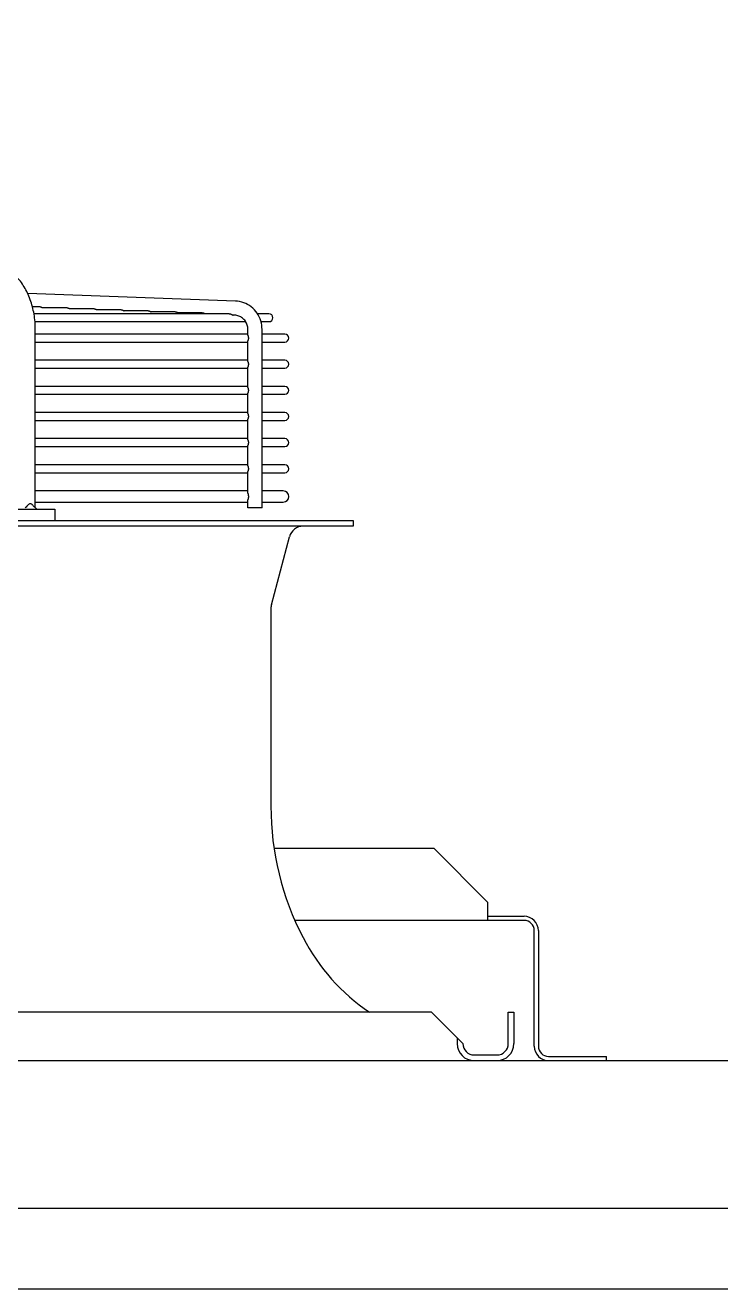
# Model space of a CAD drawing. Header units: millimetres. Extents: x 17700 to 32328, y 19251 to 29476.
# Drawn here: x 18053.39 to 18063.02, y 19593.38 to 19610.88 of the extents above; entities that cross this region are included whole.
import ezdxf

# ---------------------------------------------------------------- set-up
doc = ezdxf.new("R2010")
doc.units = ezdxf.units.MM
doc.header["$LTSCALE"] = 5
doc.layers.add('UNIT', color=6, linetype='Continuous')
doc.styles.add('SUBMITTAL', font='romans.shx', dxfattribs={"width": 0.75})
doc.dimstyles.new('SUBMITTAL', dxfattribs={"dimtxt": 0.09375, "dimasz": 0.09375, "dimexe": 0.03125, "dimexo": 0.0625, "dimgap": 0.0625, "dimtad": 0, "dimdec": 4, "dimzin": 4, "dimdsep": 46, "dimlunit": 4, "dimtxsty": 'SUBMITTAL', "dimcen": 0.09375, "dimclre": 6, "dimadec": 0, "dimazin": 0, "dimtfac": 1, "dimtdec": 0, "dimtofl": 0, "dimtmove": 0, "dimatfit": 3, "dimfxl": 0, "dimfrac": 2, "dimtolj": 1, "dimtzin": 4, "dimarcsym": 0})

msp = doc.modelspace()

# ---------------------------------------------------------------- linework, layer by layer
at = {"layer": 'UNIT'}
for p, q in [((18056.3016, 19607.0623), (18053.4264, 19607.1663)), ((18053.5966, 19606.9814), (18053.4923, 19606.9814)), ((18053.9708, 19606.9679), (18053.6374, 19606.9679)), ((18054.3449, 19606.9544), (18054.0115, 19606.9544)), ((18054.7191, 19606.9409), (18054.3857, 19606.9409)), ((18055.0933, 19606.9274), (18054.7599, 19606.9274)), ((18055.4675, 19606.9139), (18055.1341, 19606.9139)), ((18055.8417, 19606.9004), (18055.5083, 19606.9004)), ((18056.2159, 19606.8869), (18053.5128, 19606.8869)), ((18053.5271, 19606.7767), (18056.4444, 19606.7767)), ((18056.2945, 19606.8656), (18056.2723, 19606.8664)), ((18056.7661, 19606.8869), (18056.6075, 19606.8869)), ((18056.6571, 19606.7767), (18056.7661, 19606.7767)), ((18053.5317, 19604.1995), (18053.5317, 19606.6689)), ((18056.4749, 19606.605), (18053.5317, 19606.605)), ((18056.4749, 19606.589), (18056.4749, 19606.6689)), ((18056.6717, 19604.1995), (18056.6717, 19606.6689)), ((18056.9865, 19606.605), (18056.6717, 19606.605)), ((18053.5317, 19606.4948), (18056.4749, 19606.4948)), ((18056.4749, 19606.2268), (18056.4749, 19606.5107)), ((18056.6717, 19606.4948), (18056.9865, 19606.4948)), ((18056.4749, 19606.2428), (18053.5317, 19606.2428)), ((18056.9865, 19606.2428), (18056.6717, 19606.2428)), ((18053.5317, 19606.1326), (18056.4749, 19606.1326)), ((18056.4749, 19605.8646), (18056.4749, 19606.1485)), ((18056.6717, 19606.1326), (18056.9865, 19606.1326)), ((18056.4749, 19605.8806), (18053.5317, 19605.8806)), ((18056.9865, 19605.8806), (18056.6717, 19605.8806)), ((18053.5317, 19605.7704), (18056.4749, 19605.7704)), ((18056.4749, 19605.5024), (18056.4749, 19605.7863)), ((18056.6717, 19605.7704), (18056.9865, 19605.7704)), ((18056.4749, 19605.5184), (18053.5317, 19605.5184)), ((18056.9865, 19605.5184), (18056.6717, 19605.5184)), ((18053.5317, 19605.4081), (18056.4749, 19605.4081)), ((18056.4749, 19605.1402), (18056.4749, 19605.4241)), ((18056.6717, 19605.4081), (18056.9865, 19605.4081)), ((18056.4749, 19605.1562), (18053.5317, 19605.1562)), ((18056.9865, 19605.1562), (18056.6717, 19605.1562)), ((18053.5317, 19605.0459), (18056.4749, 19605.0459)), ((18056.4749, 19604.778), (18056.4749, 19605.0619)), ((18056.6717, 19605.0459), (18056.9865, 19605.0459)), ((18056.4749, 19604.794), (18053.5317, 19604.794)), ((18053.5317, 19604.6837), (18056.4749, 19604.6837)), ((18056.4749, 19604.4023), (18056.4749, 19604.6997)), ((18056.9865, 19604.794), (18056.6717, 19604.794)), ((18056.6717, 19604.6837), (18056.9865, 19604.6837)), ((18056.4749, 19604.4318), (18053.5317, 19604.4318)), ((18053.5317, 19604.2782), (18056.4749, 19604.2782)), ((18056.4749, 19604.1995), (18056.4749, 19604.3077)), ((18056.9649, 19604.4318), (18056.6717, 19604.4318)), ((18056.6717, 19604.2782), (18056.9649, 19604.2782)), ((18051.5744, 19604.1798), (18053.8015, 19604.1798)), ((18053.8015, 19604.1798), (18053.8015, 19604.0223)), ((18056.6717, 19604.1995), (18056.4749, 19604.1995)), ((18024.1952, 19604.0223), (18057.9353, 19604.0223)), ((18057.9353, 19603.9436), (18024.1952, 19603.9436)), ((18057.9353, 19604.0223), (18057.9353, 19603.9436)), ((18056.8003, 19602.8558), (18057.0514, 19603.7974)), ((18056.7936, 19602.8051), (18056.7936, 19600.0641)), ((18056.8366, 19599.484), (18059.0493, 19599.484)), ((18059.0493, 19599.484), (18059.7993, 19598.734)), ((18059.7993, 19598.484), (18059.7993, 19598.734)), ((18059.7993, 19598.542), (18060.2993, 19598.542)), ((18060.2993, 19598.484), (18057.1246, 19598.484)), ((18060.4403, 19596.741), (18060.4403, 19598.343)), ((18060.4983, 19598.343), (18060.4983, 19596.741)), ((18059.018, 19597.2113), (18023.1125, 19597.2113)), ((18059.018, 19597.2113), (18059.4511, 19596.7782)), ((18060.081, 19596.7782), (18060.081, 19597.2113)), ((18060.081, 19597.2113), (18060.1598, 19597.2113)), ((18060.1598, 19597.2113), (18060.1598, 19596.7782)), ((18059.3724, 19596.857), (18059.3724, 19596.7782)), ((18059.6086, 19596.6207), (18059.9235, 19596.6207)), ((18060.6393, 19596.6), (18061.4403, 19596.6)), ((18061.4403, 19596.542), (18061.4403, 19596.6)), ((17970.1903, 19596.542), (18159.1644, 19596.542)), ((18159.1644, 19594.4924), (17970.1903, 19594.4924)), ((17974.4403, 19593.3829), (18154.9285, 19593.3829))]:
    msp.add_line(p, q, dxfattribs=at)
for centre, radius, start, end in [((18056.7661, 19606.8318), 0.0551, 270, 90), ((18056.9865, 19606.5499), 0.0551, 270, 90), ((18056.9865, 19606.1877), 0.0551, 270, 90), ((18056.9865, 19605.8255), 0.0551, 270, 90), ((18056.9865, 19605.4633), 0.0551, 270, 90), ((18056.9865, 19605.1011), 0.0551, 270, 90), ((18056.9865, 19604.7389), 0.0551, 270, 90), ((18056.9649, 19604.355), 0.0768, 270, 90), ((18057.2416, 19603.7467), 0.1969, 90, 165.06858), ((18056.9905, 19602.8051), 0.1969, 165.06858, 180), ((18060.7306, 19600.0641), 3.937, 180, 207.50184), ((18060.2993, 19598.343), 0.199, 0, 90), ((18060.2993, 19598.343), 0.141, 0, 90), ((18059.7528, 19599.5551), 2.8346, 207.50184, 235.77552), ((18059.6086, 19596.7782), 0.2362, 180, 270), ((18059.6086, 19596.7782), 0.1575, 180, 270), ((18059.9235, 19596.7782), 0.2362, 270, 0), ((18059.9235, 19596.7782), 0.1575, 270, 0), ((18060.6393, 19596.741), 0.199, 180, 270), ((18060.6393, 19596.741), 0.141, 180, 270)]:
    msp.add_arc(centre, radius, start, end, dxfattribs=at)
for points, knots in [([(18053.5317, 19606.6689), (18053.5317, 19606.7044), (18053.5302, 19606.7403), (18053.5272, 19606.7757), (18053.5242, 19606.8112), (18053.5198, 19606.8461), (18053.5139, 19606.8808), (18053.508, 19606.9154), (18053.5006, 19606.9498), (18053.4918, 19606.9833), (18053.4831, 19607.0167), (18053.473, 19607.0493), (18053.4615, 19607.081), (18053.45, 19607.1128), (18053.4371, 19607.1438), (18053.4231, 19607.1734), (18053.409, 19607.203), (18053.3938, 19607.2313), (18053.3774, 19607.2583), (18053.361, 19607.2854), (18053.3433, 19607.3112), (18053.3247, 19607.3354), (18053.3062, 19607.3595), (18053.2867, 19607.382), (18053.2663, 19607.4029), (18053.2458, 19607.4237), (18053.2244, 19607.443), (18053.2023, 19607.4603), (18053.1803, 19607.4777), (18053.1577, 19607.4931), (18053.1343, 19607.5066), (18053.111, 19607.5201), (18053.087, 19607.5318), (18053.0627, 19607.5413), (18053.0384, 19607.5509), (18053.0138, 19607.5583), (18052.9889, 19607.5638), (18052.964, 19607.5692), (18052.9386, 19607.5726), (18052.9135, 19607.5738)], [0, 0, 0, 0, 0.076921, 0.076921, 0.076921, 0.1538421, 0.1538421, 0.1538421, 0.2307631, 0.2307631, 0.2307631, 0.3076842, 0.3076842, 0.3076842, 0.3846052, 0.3846052, 0.3846052, 0.4615263, 0.4615263, 0.4615263, 0.5384473, 0.5384473, 0.5384473, 0.6153684, 0.6153684, 0.6153684, 0.6922894, 0.6922894, 0.6922894, 0.7692105, 0.7692105, 0.7692105, 0.8461315, 0.8461315, 0.8461315, 0.9230526, 0.9230526, 0.9230526, 1, 1, 1, 1]), ([(18053.5966, 19606.9814), (18053.5967, 19606.9814), (18053.5968, 19606.9814), (18053.597, 19606.9814), (18053.5979, 19606.9814), (18053.5989, 19606.9814), (18053.5999, 19606.9813), (18053.6008, 19606.9812), (18053.6018, 19606.9811), (18053.6028, 19606.981), (18053.6038, 19606.9809), (18053.6048, 19606.9808), (18053.6058, 19606.9806), (18053.6068, 19606.9804), (18053.6078, 19606.9802), (18053.6088, 19606.98), (18053.6098, 19606.9798), (18053.6108, 19606.9795), (18053.6118, 19606.9793), (18053.6128, 19606.979), (18053.6138, 19606.9787), (18053.6148, 19606.9784), (18053.6158, 19606.9781), (18053.6168, 19606.9777), (18053.6178, 19606.9774), (18053.6188, 19606.977), (18053.6198, 19606.9766), (18053.6208, 19606.9762), (18053.6218, 19606.9758), (18053.6228, 19606.9754), (18053.6238, 19606.975), (18053.6248, 19606.9745), (18053.6258, 19606.9741), (18053.6267, 19606.9736), (18053.6277, 19606.9731), (18053.6287, 19606.9726), (18053.6296, 19606.9721), (18053.6306, 19606.9716), (18053.6315, 19606.9711), (18053.6325, 19606.9706), (18053.6334, 19606.9701), (18053.6343, 19606.9696), (18053.6353, 19606.9691), (18053.636, 19606.9687), (18053.6367, 19606.9683), (18053.6374, 19606.9679)], [0.48439597, 0.48439597, 0.48439597, 0.48439597, 0.48780488, 0.48780488, 0.48780488, 0.51219512, 0.51219512, 0.51219512, 0.53658537, 0.53658537, 0.53658537, 0.56097561, 0.56097561, 0.56097561, 0.58536585, 0.58536585, 0.58536585, 0.6097561, 0.6097561, 0.6097561, 0.63414634, 0.63414634, 0.63414634, 0.65853659, 0.65853659, 0.65853659, 0.68292683, 0.68292683, 0.68292683, 0.70731707, 0.70731707, 0.70731707, 0.73170732, 0.73170732, 0.73170732, 0.75609756, 0.75609756, 0.75609756, 0.7804878, 0.7804878, 0.7804878, 0.80487805, 0.80487805, 0.80487805, 0.82380204, 0.82380204, 0.82380204, 0.82380204]), ([(18053.9708, 19606.9679), (18053.9709, 19606.9679), (18053.971, 19606.9679), (18053.9712, 19606.9679), (18053.9721, 19606.9679), (18053.9731, 19606.9679), (18053.9741, 19606.9678), (18053.975, 19606.9677), (18053.976, 19606.9677), (18053.977, 19606.9675), (18053.978, 19606.9674), (18053.979, 19606.9673), (18053.98, 19606.9671), (18053.981, 19606.9669), (18053.982, 19606.9667), (18053.983, 19606.9665), (18053.984, 19606.9663), (18053.985, 19606.966), (18053.986, 19606.9658), (18053.987, 19606.9655), (18053.988, 19606.9652), (18053.989, 19606.9649), (18053.99, 19606.9646), (18053.991, 19606.9642), (18053.992, 19606.9639), (18053.993, 19606.9635), (18053.994, 19606.9631), (18053.995, 19606.9627), (18053.996, 19606.9623), (18053.997, 19606.9619), (18053.998, 19606.9614), (18053.999, 19606.961), (18054, 19606.9605), (18054.0009, 19606.9601), (18054.0019, 19606.9596), (18054.0029, 19606.9591), (18054.0038, 19606.9586), (18054.0048, 19606.9581), (18054.0058, 19606.9576), (18054.0067, 19606.9571), (18054.0076, 19606.9566), (18054.0086, 19606.9561), (18054.0095, 19606.9556), (18054.0102, 19606.9552), (18054.0109, 19606.9548), (18054.0115, 19606.9544)], [0.48440995, 0.48440995, 0.48440995, 0.48440995, 0.48780488, 0.48780488, 0.48780488, 0.51219512, 0.51219512, 0.51219512, 0.53658537, 0.53658537, 0.53658537, 0.56097561, 0.56097561, 0.56097561, 0.58536585, 0.58536585, 0.58536585, 0.6097561, 0.6097561, 0.6097561, 0.63414634, 0.63414634, 0.63414634, 0.65853659, 0.65853659, 0.65853659, 0.68292683, 0.68292683, 0.68292683, 0.70731707, 0.70731707, 0.70731707, 0.73170732, 0.73170732, 0.73170732, 0.75609756, 0.75609756, 0.75609756, 0.7804878, 0.7804878, 0.7804878, 0.80487805, 0.80487805, 0.80487805, 0.82345363, 0.82345363, 0.82345363, 0.82345363]), ([(18054.3449, 19606.9544), (18054.3451, 19606.9544), (18054.3452, 19606.9544), (18054.3453, 19606.9544), (18054.3463, 19606.9544), (18054.3473, 19606.9544), (18054.3482, 19606.9543), (18054.3492, 19606.9542), (18054.3502, 19606.9542), (18054.3512, 19606.954), (18054.3522, 19606.9539), (18054.3532, 19606.9538), (18054.3542, 19606.9536), (18054.3552, 19606.9534), (18054.3562, 19606.9532), (18054.3572, 19606.953), (18054.3582, 19606.9528), (18054.3592, 19606.9526), (18054.3602, 19606.9523), (18054.3612, 19606.952), (18054.3622, 19606.9517), (18054.3632, 19606.9514), (18054.3642, 19606.9511), (18054.3653, 19606.9507), (18054.3663, 19606.9504), (18054.3673, 19606.95), (18054.3683, 19606.9496), (18054.3693, 19606.9492), (18054.3702, 19606.9488), (18054.3712, 19606.9484), (18054.3722, 19606.9479), (18054.3732, 19606.9475), (18054.3742, 19606.947), (18054.3752, 19606.9466), (18054.3761, 19606.9461), (18054.3771, 19606.9456), (18054.3781, 19606.9451), (18054.379, 19606.9446), (18054.38, 19606.9441), (18054.3809, 19606.9436), (18054.3818, 19606.9431), (18054.3828, 19606.9426), (18054.3837, 19606.9421), (18054.3844, 19606.9417), (18054.385, 19606.9413), (18054.3857, 19606.9409)], [0.48442393, 0.48442393, 0.48442393, 0.48442393, 0.48780488, 0.48780488, 0.48780488, 0.51219512, 0.51219512, 0.51219512, 0.53658537, 0.53658537, 0.53658537, 0.56097561, 0.56097561, 0.56097561, 0.58536585, 0.58536585, 0.58536585, 0.6097561, 0.6097561, 0.6097561, 0.63414634, 0.63414634, 0.63414634, 0.65853659, 0.65853659, 0.65853659, 0.68292683, 0.68292683, 0.68292683, 0.70731707, 0.70731707, 0.70731707, 0.73170732, 0.73170732, 0.73170732, 0.75609756, 0.75609756, 0.75609756, 0.7804878, 0.7804878, 0.7804878, 0.80487805, 0.80487805, 0.80487805, 0.82310602, 0.82310602, 0.82310602, 0.82310602]), ([(18054.7191, 19606.9409), (18054.7193, 19606.9409), (18054.7194, 19606.9409), (18054.7195, 19606.9409), (18054.7205, 19606.9409), (18054.7215, 19606.9409), (18054.7224, 19606.9408), (18054.7234, 19606.9407), (18054.7244, 19606.9407), (18054.7254, 19606.9405), (18054.7264, 19606.9404), (18054.7274, 19606.9403), (18054.7284, 19606.9401), (18054.7294, 19606.9399), (18054.7304, 19606.9397), (18054.7314, 19606.9395), (18054.7324, 19606.9393), (18054.7334, 19606.9391), (18054.7344, 19606.9388), (18054.7354, 19606.9385), (18054.7364, 19606.9382), (18054.7374, 19606.9379), (18054.7385, 19606.9376), (18054.7395, 19606.9372), (18054.7405, 19606.9369), (18054.7415, 19606.9365), (18054.7425, 19606.9361), (18054.7435, 19606.9357), (18054.7445, 19606.9353), (18054.7455, 19606.9349), (18054.7464, 19606.9344), (18054.7474, 19606.934), (18054.7484, 19606.9335), (18054.7494, 19606.9331), (18054.7503, 19606.9326), (18054.7513, 19606.9321), (18054.7523, 19606.9316), (18054.7532, 19606.9311), (18054.7542, 19606.9306), (18054.7551, 19606.9301), (18054.7561, 19606.9296), (18054.757, 19606.9291), (18054.7579, 19606.9286), (18054.7586, 19606.9282), (18054.7592, 19606.9278), (18054.7599, 19606.9274)], [0.48443789, 0.48443789, 0.48443789, 0.48443789, 0.48780488, 0.48780488, 0.48780488, 0.51219512, 0.51219512, 0.51219512, 0.53658537, 0.53658537, 0.53658537, 0.56097561, 0.56097561, 0.56097561, 0.58536585, 0.58536585, 0.58536585, 0.6097561, 0.6097561, 0.6097561, 0.63414634, 0.63414634, 0.63414634, 0.65853659, 0.65853659, 0.65853659, 0.68292683, 0.68292683, 0.68292683, 0.70731707, 0.70731707, 0.70731707, 0.73170732, 0.73170732, 0.73170732, 0.75609756, 0.75609756, 0.75609756, 0.7804878, 0.7804878, 0.7804878, 0.80487805, 0.80487805, 0.80487805, 0.82275922, 0.82275922, 0.82275922, 0.82275922]), ([(18055.0933, 19606.9274), (18055.0935, 19606.9274), (18055.0936, 19606.9274), (18055.0937, 19606.9274), (18055.0947, 19606.9274), (18055.0957, 19606.9274), (18055.0966, 19606.9273), (18055.0976, 19606.9273), (18055.0986, 19606.9272), (18055.0996, 19606.927), (18055.1006, 19606.9269), (18055.1016, 19606.9268), (18055.1026, 19606.9266), (18055.1036, 19606.9264), (18055.1046, 19606.9262), (18055.1056, 19606.926), (18055.1066, 19606.9258), (18055.1076, 19606.9256), (18055.1086, 19606.9253), (18055.1096, 19606.925), (18055.1106, 19606.9247), (18055.1117, 19606.9244), (18055.1127, 19606.9241), (18055.1137, 19606.9237), (18055.1147, 19606.9234), (18055.1157, 19606.923), (18055.1167, 19606.9226), (18055.1177, 19606.9222), (18055.1187, 19606.9218), (18055.1197, 19606.9214), (18055.1206, 19606.9209), (18055.1216, 19606.9205), (18055.1226, 19606.92), (18055.1236, 19606.9196), (18055.1246, 19606.9191), (18055.1255, 19606.9186), (18055.1265, 19606.9181), (18055.1274, 19606.9176), (18055.1284, 19606.9171), (18055.1293, 19606.9166), (18055.1303, 19606.9161), (18055.1312, 19606.9156), (18055.1321, 19606.915), (18055.1328, 19606.9147), (18055.1334, 19606.9143), (18055.1341, 19606.9139)], [0.48445184, 0.48445184, 0.48445184, 0.48445184, 0.48780488, 0.48780488, 0.48780488, 0.51219512, 0.51219512, 0.51219512, 0.53658537, 0.53658537, 0.53658537, 0.56097561, 0.56097561, 0.56097561, 0.58536585, 0.58536585, 0.58536585, 0.6097561, 0.6097561, 0.6097561, 0.63414634, 0.63414634, 0.63414634, 0.65853659, 0.65853659, 0.65853659, 0.68292683, 0.68292683, 0.68292683, 0.70731707, 0.70731707, 0.70731707, 0.73170732, 0.73170732, 0.73170732, 0.75609756, 0.75609756, 0.75609756, 0.7804878, 0.7804878, 0.7804878, 0.80487805, 0.80487805, 0.80487805, 0.82241329, 0.82241329, 0.82241329, 0.82241329]), ([(18055.4675, 19606.9139), (18055.4677, 19606.9139), (18055.4678, 19606.9139), (18055.4679, 19606.9139), (18055.4689, 19606.9139), (18055.4698, 19606.9139), (18055.4708, 19606.9138), (18055.4718, 19606.9138), (18055.4728, 19606.9137), (18055.4738, 19606.9136), (18055.4748, 19606.9134), (18055.4758, 19606.9133), (18055.4768, 19606.9131), (18055.4778, 19606.9129), (18055.4788, 19606.9128), (18055.4798, 19606.9125), (18055.4808, 19606.9123), (18055.4818, 19606.9121), (18055.4828, 19606.9118), (18055.4838, 19606.9115), (18055.4848, 19606.9112), (18055.4859, 19606.9109), (18055.4869, 19606.9106), (18055.4879, 19606.9102), (18055.4889, 19606.9099), (18055.4899, 19606.9095), (18055.4909, 19606.9091), (18055.4919, 19606.9087), (18055.4929, 19606.9083), (18055.4939, 19606.9079), (18055.4949, 19606.9074), (18055.4958, 19606.907), (18055.4968, 19606.9065), (18055.4978, 19606.906), (18055.4988, 19606.9056), (18055.4997, 19606.9051), (18055.5007, 19606.9046), (18055.5017, 19606.9041), (18055.5026, 19606.9036), (18055.5036, 19606.9031), (18055.5045, 19606.9026), (18055.5054, 19606.902), (18055.5063, 19606.9015), (18055.507, 19606.9012), (18055.5076, 19606.9008), (18055.5083, 19606.9004)], [0.48446578, 0.48446578, 0.48446578, 0.48446578, 0.48780488, 0.48780488, 0.48780488, 0.51219512, 0.51219512, 0.51219512, 0.53658537, 0.53658537, 0.53658537, 0.56097561, 0.56097561, 0.56097561, 0.58536585, 0.58536585, 0.58536585, 0.6097561, 0.6097561, 0.6097561, 0.63414634, 0.63414634, 0.63414634, 0.65853659, 0.65853659, 0.65853659, 0.68292683, 0.68292683, 0.68292683, 0.70731707, 0.70731707, 0.70731707, 0.73170732, 0.73170732, 0.73170732, 0.75609756, 0.75609756, 0.75609756, 0.7804878, 0.7804878, 0.7804878, 0.80487805, 0.80487805, 0.80487805, 0.82206823, 0.82206823, 0.82206823, 0.82206823]), ([(18055.8417, 19606.9004), (18055.8418, 19606.9004), (18055.842, 19606.9004), (18055.8421, 19606.9004), (18055.8431, 19606.9004), (18055.844, 19606.9004), (18055.845, 19606.9003), (18055.846, 19606.9003), (18055.847, 19606.9002), (18055.848, 19606.9001), (18055.849, 19606.8999), (18055.85, 19606.8998), (18055.851, 19606.8996), (18055.852, 19606.8995), (18055.853, 19606.8993), (18055.854, 19606.899), (18055.855, 19606.8988), (18055.856, 19606.8986), (18055.857, 19606.8983), (18055.858, 19606.898), (18055.8591, 19606.8977), (18055.8601, 19606.8974), (18055.8611, 19606.8971), (18055.8621, 19606.8967), (18055.8631, 19606.8964), (18055.8641, 19606.896), (18055.8651, 19606.8956), (18055.8661, 19606.8952), (18055.8671, 19606.8948), (18055.8681, 19606.8944), (18055.8691, 19606.8939), (18055.8701, 19606.8935), (18055.871, 19606.893), (18055.872, 19606.8925), (18055.873, 19606.8921), (18055.874, 19606.8916), (18055.8749, 19606.8911), (18055.8759, 19606.8906), (18055.8768, 19606.8901), (18055.8778, 19606.8896), (18055.8787, 19606.889), (18055.8796, 19606.8885), (18055.8806, 19606.888), (18055.8812, 19606.8876), (18055.8818, 19606.8873), (18055.8824, 19606.8869)], [0.48447969, 0.48447969, 0.48447969, 0.48447969, 0.48780488, 0.48780488, 0.48780488, 0.51219512, 0.51219512, 0.51219512, 0.53658537, 0.53658537, 0.53658537, 0.56097561, 0.56097561, 0.56097561, 0.58536585, 0.58536585, 0.58536585, 0.6097561, 0.6097561, 0.6097561, 0.63414634, 0.63414634, 0.63414634, 0.65853659, 0.65853659, 0.65853659, 0.68292683, 0.68292683, 0.68292683, 0.70731707, 0.70731707, 0.70731707, 0.73170732, 0.73170732, 0.73170732, 0.75609756, 0.75609756, 0.75609756, 0.7804878, 0.7804878, 0.7804878, 0.80487805, 0.80487805, 0.80487805, 0.82172407, 0.82172407, 0.82172407, 0.82172407]), ([(18056.6717, 19606.6689), (18056.6717, 19606.7088), (18056.6658, 19606.7488), (18056.6424, 19606.8252), (18056.6249, 19606.8616), (18056.5801, 19606.9274), (18056.5526, 19606.9569), (18056.4901, 19607.006), (18056.4551, 19607.0256), (18056.3806, 19607.0531), (18056.3412, 19607.0609), (18056.3016, 19607.0623)], [1.5707963, 1.5707963, 1.5707963, 1.5707963, 1.8779743, 1.8779743, 2.1851522, 2.1851522, 2.4923302, 2.4923302, 2.7995081, 2.7995081, 3.1066861, 3.1066861, 3.1066861, 3.1066861]), ([(18056.2159, 19606.8869), (18056.216, 19606.8869), (18056.2162, 19606.8869), (18056.2163, 19606.8869), (18056.2173, 19606.8869), (18056.2182, 19606.8869), (18056.2192, 19606.8868), (18056.2202, 19606.8868), (18056.2212, 19606.8867), (18056.2222, 19606.8866), (18056.2232, 19606.8864), (18056.2242, 19606.8863), (18056.2252, 19606.8861), (18056.2262, 19606.886), (18056.2272, 19606.8858), (18056.2282, 19606.8855), (18056.2292, 19606.8853), (18056.2302, 19606.8851), (18056.2312, 19606.8848), (18056.2322, 19606.8845), (18056.2333, 19606.8842), (18056.2343, 19606.8839), (18056.2353, 19606.8836), (18056.2363, 19606.8832), (18056.2373, 19606.8829), (18056.2383, 19606.8825), (18056.2393, 19606.8821), (18056.2403, 19606.8817), (18056.2413, 19606.8813), (18056.2423, 19606.8809), (18056.2433, 19606.8804), (18056.2443, 19606.88), (18056.2453, 19606.8795), (18056.2462, 19606.879), (18056.2472, 19606.8786), (18056.2482, 19606.8781), (18056.2491, 19606.8776), (18056.2501, 19606.8771), (18056.251, 19606.8766), (18056.252, 19606.876), (18056.2529, 19606.8755), (18056.2539, 19606.875), (18056.2548, 19606.8745), (18056.2557, 19606.874), (18056.2566, 19606.8735), (18056.2575, 19606.8729), (18056.2584, 19606.8724), (18056.2592, 19606.8719), (18056.2601, 19606.8715), (18056.261, 19606.871), (18056.2618, 19606.8705), (18056.2626, 19606.8701), (18056.2634, 19606.8696), (18056.2642, 19606.8692), (18056.265, 19606.8688), (18056.2657, 19606.8684), (18056.2665, 19606.8681), (18056.2672, 19606.8678), (18056.2679, 19606.8675), (18056.2685, 19606.8672), (18056.2692, 19606.867), (18056.2698, 19606.8668), (18056.2704, 19606.8667), (18056.271, 19606.8666), (18056.2712, 19606.8665), (18056.2715, 19606.8665), (18056.2718, 19606.8664), (18056.272, 19606.8664), (18056.2721, 19606.8664), (18056.2723, 19606.8664)], [0.48449418, 0.48449418, 0.48449418, 0.48449418, 0.48780488, 0.48780488, 0.48780488, 0.51219512, 0.51219512, 0.51219512, 0.53658537, 0.53658537, 0.53658537, 0.56097561, 0.56097561, 0.56097561, 0.58536585, 0.58536585, 0.58536585, 0.6097561, 0.6097561, 0.6097561, 0.63414634, 0.63414634, 0.63414634, 0.65853659, 0.65853659, 0.65853659, 0.68292683, 0.68292683, 0.68292683, 0.70731707, 0.70731707, 0.70731707, 0.73170732, 0.73170732, 0.73170732, 0.75609756, 0.75609756, 0.75609756, 0.7804878, 0.7804878, 0.7804878, 0.80487805, 0.80487805, 0.80487805, 0.82926829, 0.82926829, 0.82926829, 0.85365854, 0.85365854, 0.85365854, 0.87804878, 0.87804878, 0.87804878, 0.90243902, 0.90243902, 0.90243902, 0.92682927, 0.92682927, 0.92682927, 0.95121951, 0.95121951, 0.95121951, 0.97560976, 0.97560976, 0.97560976, 0.98780488, 0.98780488, 0.98780488, 0.99598671, 0.99598671, 0.99598671, 0.99598671]), ([(18056.4749, 19606.6689), (18056.4749, 19606.6894), (18056.4718, 19606.7098), (18056.4599, 19606.7488), (18056.4511, 19606.7672), (18056.4286, 19606.8001), (18056.415, 19606.8147), (18056.3845, 19606.8387), (18056.3675, 19606.8481), (18056.3319, 19606.8612), (18056.3133, 19606.8649), (18056.2945, 19606.8656)], [1.5707963, 1.5707963, 1.5707963, 1.5707963, 1.8779743, 1.8779743, 2.1851522, 2.1851522, 2.4923302, 2.4923302, 2.7995081, 2.7995081, 3.1066861, 3.1066861, 3.1066861, 3.1066861]), ([(18056.4749, 19606.589), (18056.4749, 19606.589), (18056.4749, 19606.5885), (18056.475, 19606.5875), (18056.4753, 19606.5859), (18056.4758, 19606.5841), (18056.4764, 19606.5821), (18056.477, 19606.58), (18056.4777, 19606.5777), (18056.4784, 19606.5753), (18056.479, 19606.5728), (18056.4796, 19606.5701), (18056.4802, 19606.5674), (18056.4807, 19606.5646), (18056.4811, 19606.5618), (18056.4815, 19606.5588), (18056.4817, 19606.5559), (18056.4819, 19606.5529), (18056.4819, 19606.5509), (18056.4819, 19606.5499)], [0.23243635, 0.23243635, 0.23243635, 0.23243635, 0.23809524, 0.28571429, 0.33333333, 0.38095238, 0.42857143, 0.47619048, 0.52380952, 0.57142857, 0.61904762, 0.66666667, 0.71428571, 0.76190476, 0.80952381, 0.85714286, 0.9047619, 0.95238095, 1, 1, 1, 1]), ([(18056.4819, 19606.5499), (18056.4819, 19606.5489), (18056.4819, 19606.5469), (18056.4817, 19606.5439), (18056.4815, 19606.5409), (18056.4811, 19606.538), (18056.4807, 19606.5351), (18056.4802, 19606.5323), (18056.4796, 19606.5296), (18056.479, 19606.527), (18056.4784, 19606.5245), (18056.4777, 19606.522), (18056.477, 19606.5198), (18056.4764, 19606.5176), (18056.4758, 19606.5156), (18056.4753, 19606.5138), (18056.475, 19606.5122), (18056.4749, 19606.5113), (18056.4749, 19606.5108), (18056.4749, 19606.5107)], [0, 0, 0, 0, 0.04761905, 0.0952381, 0.14285714, 0.19047619, 0.23809524, 0.28571429, 0.33333333, 0.38095238, 0.42857143, 0.47619048, 0.52380952, 0.57142857, 0.61904762, 0.66666667, 0.71428571, 0.76190476, 0.76755485, 0.76755485, 0.76755485, 0.76755485]), ([(18056.4749, 19606.2268), (18056.4749, 19606.2268), (18056.4749, 19606.2263), (18056.475, 19606.2253), (18056.4753, 19606.2237), (18056.4758, 19606.2219), (18056.4764, 19606.2199), (18056.477, 19606.2178), (18056.4777, 19606.2155), (18056.4784, 19606.2131), (18056.479, 19606.2106), (18056.4796, 19606.2079), (18056.4802, 19606.2052), (18056.4807, 19606.2024), (18056.4811, 19606.1995), (18056.4815, 19606.1966), (18056.4817, 19606.1937), (18056.4819, 19606.1907), (18056.4819, 19606.1887), (18056.4819, 19606.1877)], [0.23243635, 0.23243635, 0.23243635, 0.23243635, 0.23809524, 0.28571429, 0.33333333, 0.38095238, 0.42857143, 0.47619048, 0.52380952, 0.57142857, 0.61904762, 0.66666667, 0.71428571, 0.76190476, 0.80952381, 0.85714286, 0.9047619, 0.95238095, 1, 1, 1, 1]), ([(18056.4819, 19606.1877), (18056.4819, 19606.1867), (18056.4819, 19606.1847), (18056.4817, 19606.1817), (18056.4815, 19606.1787), (18056.4811, 19606.1758), (18056.4807, 19606.1729), (18056.4802, 19606.1701), (18056.4796, 19606.1674), (18056.479, 19606.1648), (18056.4784, 19606.1623), (18056.4777, 19606.1598), (18056.477, 19606.1576), (18056.4764, 19606.1554), (18056.4758, 19606.1534), (18056.4753, 19606.1516), (18056.475, 19606.15), (18056.4749, 19606.1491), (18056.4749, 19606.1486), (18056.4749, 19606.1485)], [0, 0, 0, 0, 0.04761905, 0.0952381, 0.14285714, 0.19047619, 0.23809524, 0.28571429, 0.33333333, 0.38095238, 0.42857143, 0.47619048, 0.52380952, 0.57142857, 0.61904762, 0.66666667, 0.71428571, 0.76190476, 0.76755485, 0.76755485, 0.76755485, 0.76755485]), ([(18056.4749, 19605.8646), (18056.4749, 19605.8646), (18056.4749, 19605.8641), (18056.475, 19605.8631), (18056.4753, 19605.8615), (18056.4758, 19605.8597), (18056.4764, 19605.8577), (18056.477, 19605.8556), (18056.4777, 19605.8533), (18056.4784, 19605.8509), (18056.479, 19605.8484), (18056.4796, 19605.8457), (18056.4802, 19605.843), (18056.4807, 19605.8402), (18056.4811, 19605.8373), (18056.4815, 19605.8344), (18056.4817, 19605.8315), (18056.4819, 19605.8285), (18056.4819, 19605.8265), (18056.4819, 19605.8255)], [0.23243635, 0.23243635, 0.23243635, 0.23243635, 0.23809524, 0.28571429, 0.33333333, 0.38095238, 0.42857143, 0.47619048, 0.52380952, 0.57142857, 0.61904762, 0.66666667, 0.71428571, 0.76190476, 0.80952381, 0.85714286, 0.9047619, 0.95238095, 1, 1, 1, 1]), ([(18056.4819, 19605.8255), (18056.4819, 19605.8245), (18056.4819, 19605.8225), (18056.4817, 19605.8195), (18056.4815, 19605.8165), (18056.4811, 19605.8136), (18056.4807, 19605.8107), (18056.4802, 19605.8079), (18056.4796, 19605.8052), (18056.479, 19605.8026), (18056.4784, 19605.8), (18056.4777, 19605.7976), (18056.477, 19605.7954), (18056.4764, 19605.7932), (18056.4758, 19605.7912), (18056.4753, 19605.7894), (18056.475, 19605.7878), (18056.4749, 19605.7868), (18056.4749, 19605.7864), (18056.4749, 19605.7863)], [0, 0, 0, 0, 0.04761905, 0.0952381, 0.14285714, 0.19047619, 0.23809524, 0.28571429, 0.33333333, 0.38095238, 0.42857143, 0.47619048, 0.52380952, 0.57142857, 0.61904762, 0.66666667, 0.71428571, 0.76190476, 0.76755485, 0.76755485, 0.76755485, 0.76755485]), ([(18056.4749, 19605.5024), (18056.4749, 19605.5024), (18056.4749, 19605.5019), (18056.475, 19605.5009), (18056.4753, 19605.4993), (18056.4758, 19605.4975), (18056.4764, 19605.4955), (18056.477, 19605.4934), (18056.4777, 19605.4911), (18056.4784, 19605.4887), (18056.479, 19605.4862), (18056.4796, 19605.4835), (18056.4802, 19605.4808), (18056.4807, 19605.478), (18056.4811, 19605.4751), (18056.4815, 19605.4722), (18056.4817, 19605.4693), (18056.4819, 19605.4663), (18056.4819, 19605.4643), (18056.4819, 19605.4633)], [0.23243635, 0.23243635, 0.23243635, 0.23243635, 0.23809524, 0.28571429, 0.33333333, 0.38095238, 0.42857143, 0.47619048, 0.52380952, 0.57142857, 0.61904762, 0.66666667, 0.71428571, 0.76190476, 0.80952381, 0.85714286, 0.9047619, 0.95238095, 1, 1, 1, 1]), ([(18056.4819, 19605.4633), (18056.4819, 19605.4623), (18056.4819, 19605.4603), (18056.4817, 19605.4573), (18056.4815, 19605.4543), (18056.4811, 19605.4514), (18056.4807, 19605.4485), (18056.4802, 19605.4457), (18056.4796, 19605.443), (18056.479, 19605.4404), (18056.4784, 19605.4378), (18056.4777, 19605.4354), (18056.477, 19605.4331), (18056.4764, 19605.431), (18056.4758, 19605.429), (18056.4753, 19605.4272), (18056.475, 19605.4256), (18056.4749, 19605.4246), (18056.4749, 19605.4242), (18056.4749, 19605.4241)], [0, 0, 0, 0, 0.04761905, 0.0952381, 0.14285714, 0.19047619, 0.23809524, 0.28571429, 0.33333333, 0.38095238, 0.42857143, 0.47619048, 0.52380952, 0.57142857, 0.61904762, 0.66666667, 0.71428571, 0.76190476, 0.76755485, 0.76755485, 0.76755485, 0.76755485]), ([(18056.4749, 19605.1402), (18056.4749, 19605.1402), (18056.4749, 19605.1397), (18056.475, 19605.1387), (18056.4753, 19605.1371), (18056.4758, 19605.1353), (18056.4764, 19605.1333), (18056.477, 19605.1312), (18056.4777, 19605.1289), (18056.4784, 19605.1265), (18056.479, 19605.1239), (18056.4796, 19605.1213), (18056.4802, 19605.1186), (18056.4807, 19605.1158), (18056.4811, 19605.1129), (18056.4815, 19605.11), (18056.4817, 19605.1071), (18056.4819, 19605.1041), (18056.4819, 19605.1021), (18056.4819, 19605.1011)], [0.23243635, 0.23243635, 0.23243635, 0.23243635, 0.23809524, 0.28571429, 0.33333333, 0.38095238, 0.42857143, 0.47619048, 0.52380952, 0.57142857, 0.61904762, 0.66666667, 0.71428571, 0.76190476, 0.80952381, 0.85714286, 0.9047619, 0.95238095, 1, 1, 1, 1]), ([(18056.4819, 19605.1011), (18056.4819, 19605.1001), (18056.4819, 19605.0981), (18056.4817, 19605.0951), (18056.4815, 19605.0921), (18056.4811, 19605.0892), (18056.4807, 19605.0863), (18056.4802, 19605.0835), (18056.4796, 19605.0808), (18056.479, 19605.0782), (18056.4784, 19605.0756), (18056.4777, 19605.0732), (18056.477, 19605.0709), (18056.4764, 19605.0688), (18056.4758, 19605.0668), (18056.4753, 19605.065), (18056.475, 19605.0634), (18056.4749, 19605.0624), (18056.4749, 19605.062), (18056.4749, 19605.0619)], [0, 0, 0, 0, 0.04761905, 0.0952381, 0.14285714, 0.19047619, 0.23809524, 0.28571429, 0.33333333, 0.38095238, 0.42857143, 0.47619048, 0.52380952, 0.57142857, 0.61904762, 0.66666667, 0.71428571, 0.76190476, 0.76755485, 0.76755485, 0.76755485, 0.76755485]), ([(18056.4749, 19604.778), (18056.4749, 19604.7779), (18056.4749, 19604.7775), (18056.475, 19604.7765), (18056.4753, 19604.7749), (18056.4758, 19604.7731), (18056.4764, 19604.7711), (18056.477, 19604.769), (18056.4777, 19604.7667), (18056.4784, 19604.7643), (18056.479, 19604.7617), (18056.4796, 19604.7591), (18056.4802, 19604.7564), (18056.4807, 19604.7536), (18056.4811, 19604.7507), (18056.4815, 19604.7478), (18056.4817, 19604.7448), (18056.4819, 19604.7419), (18056.4819, 19604.7399), (18056.4819, 19604.7389)], [0.23243635, 0.23243635, 0.23243635, 0.23243635, 0.23809524, 0.28571429, 0.33333333, 0.38095238, 0.42857143, 0.47619048, 0.52380952, 0.57142857, 0.61904762, 0.66666667, 0.71428571, 0.76190476, 0.80952381, 0.85714286, 0.9047619, 0.95238095, 1, 1, 1, 1]), ([(18056.4819, 19604.7389), (18056.4819, 19604.7379), (18056.4819, 19604.7359), (18056.4817, 19604.7329), (18056.4815, 19604.7299), (18056.4811, 19604.727), (18056.4807, 19604.7241), (18056.4802, 19604.7213), (18056.4796, 19604.7186), (18056.479, 19604.716), (18056.4784, 19604.7134), (18056.4777, 19604.711), (18056.477, 19604.7087), (18056.4764, 19604.7066), (18056.4758, 19604.7046), (18056.4753, 19604.7028), (18056.475, 19604.7012), (18056.4749, 19604.7002), (18056.4749, 19604.6998), (18056.4749, 19604.6997)], [0, 0, 0, 0, 0.04761905, 0.0952381, 0.14285714, 0.19047619, 0.23809524, 0.28571429, 0.33333333, 0.38095238, 0.42857143, 0.47619048, 0.52380952, 0.57142857, 0.61904762, 0.66666667, 0.71428571, 0.76190476, 0.76755485, 0.76755485, 0.76755485, 0.76755485]), ([(18056.4749, 19604.4023), (18056.4749, 19604.402), (18056.4749, 19604.4011), (18056.4751, 19604.3995), (18056.4755, 19604.3974), (18056.476, 19604.3952), (18056.4766, 19604.3927), (18056.4773, 19604.39), (18056.4779, 19604.3871), (18056.4786, 19604.3841), (18056.4793, 19604.3808), (18056.4799, 19604.3775), (18056.4805, 19604.3739), (18056.481, 19604.3703), (18056.4814, 19604.3666), (18056.4817, 19604.3628), (18056.4819, 19604.3589), (18056.4819, 19604.3563), (18056.4819, 19604.355)], [0.25278995, 0.25278995, 0.25278995, 0.25278995, 0.28571429, 0.33333333, 0.38095238, 0.42857143, 0.47619048, 0.52380952, 0.57142857, 0.61904762, 0.66666667, 0.71428571, 0.76190476, 0.80952381, 0.85714286, 0.9047619, 0.95238095, 1, 1, 1, 1]), ([(18056.4819, 19604.355), (18056.4819, 19604.3537), (18056.4819, 19604.3511), (18056.4817, 19604.3472), (18056.4814, 19604.3434), (18056.481, 19604.3397), (18056.4805, 19604.336), (18056.4799, 19604.3325), (18056.4793, 19604.3292), (18056.4786, 19604.3259), (18056.4779, 19604.3229), (18056.4773, 19604.32), (18056.4766, 19604.3173), (18056.476, 19604.3148), (18056.4755, 19604.3126), (18056.4751, 19604.3105), (18056.4749, 19604.3089), (18056.4749, 19604.308), (18056.4749, 19604.3077)], [0, 0, 0, 0, 0.04761905, 0.0952381, 0.14285714, 0.19047619, 0.23809524, 0.28571429, 0.33333333, 0.38095238, 0.42857143, 0.47619048, 0.52380952, 0.57142857, 0.61904762, 0.66666667, 0.71428571, 0.74720158, 0.74720158, 0.74720158, 0.74720158]), ([(18053.5038, 19604.228), (18053.5006, 19604.2314), (18053.4975, 19604.2345), (18053.4886, 19604.2427), (18053.483, 19604.247), (18053.4746, 19604.2514), (18053.4717, 19604.2526), (18053.4665, 19604.2538), (18053.4643, 19604.2541), (18053.4599, 19604.2541), (18053.4577, 19604.2538), (18053.4525, 19604.2526), (18053.4496, 19604.2514), (18053.4412, 19604.247), (18053.4356, 19604.2427), (18053.4191, 19604.2275), (18053.407, 19604.2137), (18053.3925, 19604.1961)], [-0.70512852, -0.70512852, -0.70512852, -0.70512852, -0.64697322, -0.64697322, -0.53019502, -0.53019502, -0.4705504, -0.4705504, -0.42676965, -0.42676965, -0.38298892, -0.38298892, -0.32334436, -0.32334436, -0.20656641, -0.20656641, -0.00000111, -0.00000111, -0.00000111, -0.00000111])]:
    msp.add_open_spline(points, degree=3, knots=knots, dxfattribs=at)
msp.add_open_spline([(18053.5038, 19604.228), (18053.5195, 19604.2117), (18053.5354, 19604.1956), (18053.5516, 19604.1798)], degree=3, dxfattribs=at)

# ---------------------------------------------------------------- leaders
msp.add_leader([(18159.4234, 19600.8419), (18146.3104, 19614.846), (17982.6824, 19614.846)], dimstyle='SUBMITTAL', override={"dimscale": 36, "dimarcsym": 1}, dxfattribs=at)

doc.saveas('drawing.dxf')
